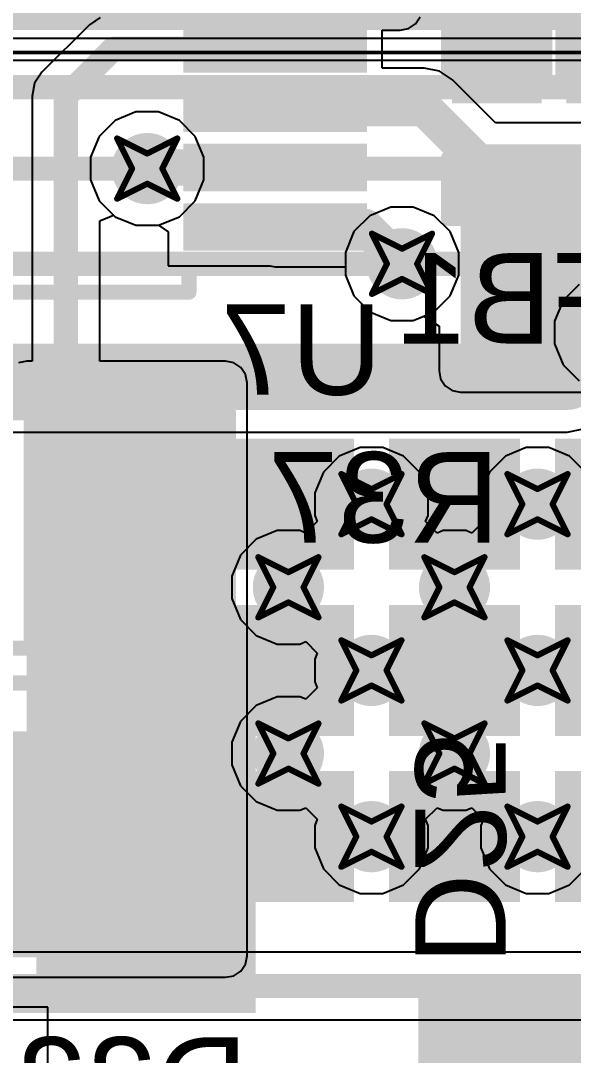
# Model space of a CAD drawing. Header units: inches. Extents: x -6 to 430, y 0 to 90.
# Drawn here: x 17.6 to 22.26, y 20.44 to 29.15 of the extents above; entities that cross this region are included whole.
import ezdxf

# ---------------------------------------------------------------- set-up
doc = ezdxf.new("R2010")
doc.units = ezdxf.units.IN
for name, color, linetype in [('Bottom Layer', 5, 'Continuous'), ('Bottom Overlay', 54, 'Continuous'), ('Bottom Paste', 16, 'Continuous'), ('Bottom Solder', 6, 'Continuous'), ('Drill Drawing', 1, 'Continuous'), ('Layer 1', 16, 'Continuous'), ('Layer 2', 76, 'Continuous'), ('Multi-Layer', 9, 'Continuous'), ('Pad Holes', 156, 'Continuous'), ('Top Layer', 1, 'Continuous'), ('Top Paste', 8, 'Continuous'), ('Top Solder', 216, 'Continuous'), ('Via Holes', 16, 'Continuous')]:
    doc.layers.add(name, color=color, linetype=linetype)
doc.styles.add('Arial', font='', dxfattribs={"height": 0.2})
doc.styles.get('Arial').set_extended_font_data('Arial')

msp = doc.modelspace()

# ---------------------------------------------------------------- hatches: boundary and pattern name
at = {"layer": 'Bottom Layer'}
for points in [[(19.0196, 29.0652), (20.4696, 29.0652), (20.4696, 28.7652), (19.0196, 28.7652)], [(21.2947, 28.9732), (21.9297, 28.9732), (21.9297, 28.516), (21.2947, 28.516)], [(19.0196, 28.5652), (20.4696, 28.5652), (20.4696, 28.2652), (19.0196, 28.2652)], [(19.0196, 28.0652), (20.4696, 28.0652), (20.4696, 27.7652), (19.0196, 27.7652)], [(21.307, 26.2046), (24.6348, 26.2046), (24.6348, 28.11), (21.307, 28.11)], [(21.2947, 28.0334), (21.9297, 28.0334), (21.9297, 27.5762), (21.2947, 27.5762)], [(19.0196, 27.5652), (20.4696, 27.5652), (20.4696, 27.2652), (19.0196, 27.2652)], [(17.6498, 22.0644), (19.3262, 22.0644), (19.3262, 26.103), (17.6498, 26.103)], [(19.25, 23.9694), (17.726, 23.9694), (17.726, 25.7474), (19.25, 25.7474)], [(15.7448, 21.277), (19.3262, 21.277), (19.3262, 23.055), (15.7448, 23.055)], [(18.3852, 21.3668), (15.8852, 21.3668), (15.8852, 23.0668), (18.3852, 23.0668)]]:
    msp.add_hatch(color=5, dxfattribs=at).paths.add_polyline_path(points)
h = msp.add_hatch(color=5, dxfattribs=at)
edge = h.paths.add_edge_path()
edge.add_arc((18.6658, 27.9064), 0.3, 0, 360)
h = msp.add_hatch(color=5, dxfattribs=at)
edge = h.paths.add_edge_path()
edge.add_arc((20.8138, 27.1046), 0.3, 0, 360)
h = msp.add_hatch(color=5, dxfattribs=at)
edge = h.paths.add_edge_path()
edge.add_arc((20.556, 25.0802), 0.3, 0, 360)
h = msp.add_hatch(color=5, dxfattribs=at)
edge = h.paths.add_edge_path()
edge.add_arc((21.956, 25.0802), 0.3, 0, 360)
h = msp.add_hatch(color=5, dxfattribs=at)
edge = h.paths.add_edge_path()
edge.add_arc((19.856, 24.3802), 0.3, 0, 360)
h = msp.add_hatch(color=5, dxfattribs=at)
edge = h.paths.add_edge_path()
edge.add_arc((21.256, 24.3802), 0.3, 0, 360)
h = msp.add_hatch(color=5, dxfattribs=at)
edge = h.paths.add_edge_path()
edge.add_arc((20.556, 23.6802), 0.3, 0, 360)
h = msp.add_hatch(color=5, dxfattribs=at)
edge = h.paths.add_edge_path()
edge.add_arc((21.956, 23.6802), 0.3, 0, 360)
h = msp.add_hatch(color=5, dxfattribs=at)
edge = h.paths.add_edge_path()
edge.add_arc((19.856, 22.9802), 0.3, 0, 360)
h = msp.add_hatch(color=5, dxfattribs=at)
edge = h.paths.add_edge_path()
edge.add_arc((21.256, 22.9802), 0.3, 0, 360)
h = msp.add_hatch(color=5, dxfattribs=at)
edge = h.paths.add_edge_path()
edge.add_arc((20.556, 22.2802), 0.3, 0, 360)
h = msp.add_hatch(color=5, dxfattribs=at)
edge = h.paths.add_edge_path()
edge.add_arc((21.956, 22.2802), 0.3, 0, 360)
at = {"layer": 'Bottom Overlay'}
for points in [[(18.4352, 23.6387), (17.7312, 23.6387), (17.7312, 23.1408), (18.4352, 23.1408)], [(19.5802, 23.6387), (18.4132, 23.6387), (18.4132, 20.7951), (19.5802, 20.7951)], [(18.4352, 21.2928), (17.7312, 21.2928), (17.7312, 20.7949), (18.4352, 20.7949)], [(20.9523, 21.0296), (20.9523, 19.8626), (23.7959, 19.8626), (23.7959, 21.0296)]]:
    msp.add_hatch(color=54, dxfattribs=at).paths.add_polyline_path(points)
at = {"layer": 'Bottom Paste'}
for points in [[(19.0196, 29.0652), (20.4696, 29.0652), (20.4696, 28.7652), (19.0196, 28.7652)], [(21.2947, 28.9732), (21.9297, 28.9732), (21.9297, 28.516), (21.2947, 28.516)], [(19.0196, 28.5652), (20.4696, 28.5652), (20.4696, 28.2652), (19.0196, 28.2652)], [(19.0196, 28.0652), (20.4696, 28.0652), (20.4696, 27.7652), (19.0196, 27.7652)], [(21.2947, 28.0334), (21.9297, 28.0334), (21.9297, 27.5762), (21.2947, 27.5762)], [(19.0196, 27.5652), (20.4696, 27.5652), (20.4696, 27.2652), (19.0196, 27.2652)], [(19.25, 23.9694), (17.726, 23.9694), (17.726, 25.7474), (19.25, 25.7474)], [(18.3852, 21.3668), (15.8852, 21.3668), (15.8852, 23.0668), (18.3852, 23.0668)]]:
    msp.add_hatch(color=16, dxfattribs=at).paths.add_polyline_path(points)
at = {"layer": 'Bottom Solder'}
for points in [[(18.9696, 29.1152), (20.5196, 29.1152), (20.5196, 28.7152), (18.9696, 28.7152)], [(21.2347, 29.0332), (21.9897, 29.0332), (21.9897, 28.456), (21.2347, 28.456)], [(22.1999, 29.0332), (22.9549, 29.0332), (22.9549, 28.456), (22.1999, 28.456)], [(18.9696, 28.6152), (20.5196, 28.6152), (20.5196, 28.2152), (18.9696, 28.2152)], [(18.9696, 28.1152), (20.5196, 28.1152), (20.5196, 27.7152), (18.9696, 27.7152)], [(21.2347, 28.0934), (21.9897, 28.0934), (21.9897, 27.5162), (21.2347, 27.5162)], [(22.1999, 28.0934), (22.9549, 28.0934), (22.9549, 27.5162), (22.1999, 27.5162)], [(18.9696, 27.6152), (20.5196, 27.6152), (20.5196, 27.2152), (18.9696, 27.2152)], [(19.3516, 23.8678), (17.6244, 23.8678), (17.6244, 25.849), (19.3516, 25.849)], [(18.4868, 21.2652), (15.7836, 21.2652), (15.7836, 23.1684), (18.4868, 23.1684)]]:
    msp.add_hatch(color=6, dxfattribs=at).paths.add_polyline_path(points)
at = {"layer": 'Layer 1'}
h = msp.add_hatch(color=16, dxfattribs=at)
edge = h.paths.add_edge_path()
edge.add_arc((18.6658, 27.9064), 0.3, 0, 360)
h = msp.add_hatch(color=16, dxfattribs=at)
edge = h.paths.add_edge_path()
edge.add_arc((20.8138, 27.1046), 0.3, 0, 360)
h = msp.add_hatch(color=16, dxfattribs=at)
edge = h.paths.add_edge_path()
edge.add_arc((20.556, 25.0802), 0.3, 0, 360)
h = msp.add_hatch(color=16, dxfattribs=at)
edge = h.paths.add_edge_path()
edge.add_arc((21.956, 25.0802), 0.3, 0, 360)
h = msp.add_hatch(color=16, dxfattribs=at)
edge = h.paths.add_edge_path()
edge.add_arc((19.856, 24.3802), 0.3, 0, 360)
h = msp.add_hatch(color=16, dxfattribs=at)
edge = h.paths.add_edge_path()
edge.add_arc((21.256, 24.3802), 0.3, 0, 360)
h = msp.add_hatch(color=16, dxfattribs=at)
edge = h.paths.add_edge_path()
edge.add_arc((20.556, 23.6802), 0.3, 0, 360)
h = msp.add_hatch(color=16, dxfattribs=at)
edge = h.paths.add_edge_path()
edge.add_arc((21.956, 23.6802), 0.3, 0, 360)
h = msp.add_hatch(color=16, dxfattribs=at)
edge = h.paths.add_edge_path()
edge.add_arc((19.856, 22.9802), 0.3, 0, 360)
h = msp.add_hatch(color=16, dxfattribs=at)
edge = h.paths.add_edge_path()
edge.add_arc((21.256, 22.9802), 0.3, 0, 360)
h = msp.add_hatch(color=16, dxfattribs=at)
edge = h.paths.add_edge_path()
edge.add_arc((20.556, 22.2802), 0.3, 0, 360)
h = msp.add_hatch(color=16, dxfattribs=at)
edge = h.paths.add_edge_path()
edge.add_arc((21.956, 22.2802), 0.3, 0, 360)
at = {"layer": 'Layer 2'}
h = msp.add_hatch(color=76, dxfattribs=at)
edge = h.paths.add_edge_path()
edge.add_arc((18.6658, 27.9064), 0.3, 0, 360)
h = msp.add_hatch(color=76, dxfattribs=at)
edge = h.paths.add_edge_path()
edge.add_arc((20.8138, 27.1046), 0.3, 0, 360)
h = msp.add_hatch(color=76, dxfattribs=at)
edge = h.paths.add_edge_path()
edge.add_arc((20.556, 25.0802), 0.3, 0, 360)
h = msp.add_hatch(color=76, dxfattribs=at)
edge = h.paths.add_edge_path()
edge.add_arc((21.956, 25.0802), 0.3, 0, 360)
h = msp.add_hatch(color=76, dxfattribs=at)
edge = h.paths.add_edge_path()
edge.add_arc((19.856, 24.3802), 0.3, 0, 360)
h = msp.add_hatch(color=76, dxfattribs=at)
edge = h.paths.add_edge_path()
edge.add_arc((21.256, 24.3802), 0.3, 0, 360)
h = msp.add_hatch(color=76, dxfattribs=at)
edge = h.paths.add_edge_path()
edge.add_arc((20.556, 23.6802), 0.3, 0, 360)
h = msp.add_hatch(color=76, dxfattribs=at)
edge = h.paths.add_edge_path()
edge.add_arc((21.956, 23.6802), 0.3, 0, 360)
h = msp.add_hatch(color=76, dxfattribs=at)
edge = h.paths.add_edge_path()
edge.add_arc((19.856, 22.9802), 0.3, 0, 360)
h = msp.add_hatch(color=76, dxfattribs=at)
edge = h.paths.add_edge_path()
edge.add_arc((21.256, 22.9802), 0.3, 0, 360)
h = msp.add_hatch(color=76, dxfattribs=at)
edge = h.paths.add_edge_path()
edge.add_arc((20.556, 22.2802), 0.3, 0, 360)
h = msp.add_hatch(color=76, dxfattribs=at)
edge = h.paths.add_edge_path()
edge.add_arc((21.956, 22.2802), 0.3, 0, 360)
at = {"layer": 'Multi-Layer'}
h = msp.add_hatch(color=9, dxfattribs=at)
edge = h.paths.add_edge_path()
edge.add_arc((20.556, 25.0802), 0.3, 0, 360)
h = msp.add_hatch(color=9, dxfattribs=at)
edge = h.paths.add_edge_path()
edge.add_arc((21.956, 25.0802), 0.3, 0, 360)
h = msp.add_hatch(color=9, dxfattribs=at)
edge = h.paths.add_edge_path()
edge.add_arc((19.856, 24.3802), 0.3, 0, 360)
h = msp.add_hatch(color=9, dxfattribs=at)
edge = h.paths.add_edge_path()
edge.add_arc((21.256, 24.3802), 0.3, 0, 360)
h = msp.add_hatch(color=9, dxfattribs=at)
edge = h.paths.add_edge_path()
edge.add_arc((20.556, 23.6802), 0.3, 0, 360)
h = msp.add_hatch(color=9, dxfattribs=at)
edge = h.paths.add_edge_path()
edge.add_arc((21.956, 23.6802), 0.3, 0, 360)
h = msp.add_hatch(color=9, dxfattribs=at)
edge = h.paths.add_edge_path()
edge.add_arc((19.856, 22.9802), 0.3, 0, 360)
h = msp.add_hatch(color=9, dxfattribs=at)
edge = h.paths.add_edge_path()
edge.add_arc((21.256, 22.9802), 0.3, 0, 360)
h = msp.add_hatch(color=9, dxfattribs=at)
edge = h.paths.add_edge_path()
edge.add_arc((20.556, 22.2802), 0.3, 0, 360)
h = msp.add_hatch(color=9, dxfattribs=at)
edge = h.paths.add_edge_path()
edge.add_arc((21.956, 22.2802), 0.3, 0, 360)
at = {"layer": 'Pad Holes'}
h = msp.add_hatch(color=7, dxfattribs=at)
edge = h.paths.add_edge_path()
edge.add_arc((20.556, 25.0802), 0.15, 0, 360)
h = msp.add_hatch(color=7, dxfattribs=at)
edge = h.paths.add_edge_path()
edge.add_arc((21.956, 25.0802), 0.15, 0, 360)
h = msp.add_hatch(color=7, dxfattribs=at)
edge = h.paths.add_edge_path()
edge.add_arc((19.856, 24.3802), 0.15, 0, 360)
h = msp.add_hatch(color=7, dxfattribs=at)
edge = h.paths.add_edge_path()
edge.add_arc((21.256, 24.3802), 0.15, 0, 360)
h = msp.add_hatch(color=7, dxfattribs=at)
edge = h.paths.add_edge_path()
edge.add_arc((20.556, 23.6802), 0.15, 0, 360)
h = msp.add_hatch(color=7, dxfattribs=at)
edge = h.paths.add_edge_path()
edge.add_arc((21.956, 23.6802), 0.15, 0, 360)
h = msp.add_hatch(color=7, dxfattribs=at)
edge = h.paths.add_edge_path()
edge.add_arc((19.856, 22.9802), 0.15, 0, 360)
h = msp.add_hatch(color=7, dxfattribs=at)
edge = h.paths.add_edge_path()
edge.add_arc((21.256, 22.9802), 0.15, 0, 360)
h = msp.add_hatch(color=7, dxfattribs=at)
edge = h.paths.add_edge_path()
edge.add_arc((20.556, 22.2802), 0.15, 0, 360)
h = msp.add_hatch(color=7, dxfattribs=at)
edge = h.paths.add_edge_path()
edge.add_arc((21.956, 22.2802), 0.15, 0, 360)
at = {"layer": 'Top Layer'}
h = msp.add_hatch(color=1, dxfattribs=at)
edge = h.paths.add_edge_path()
edge.add_arc((18.6658, 27.9064), 0.3, 0, 360)
h = msp.add_hatch(color=1, dxfattribs=at)
edge = h.paths.add_edge_path()
edge.add_arc((20.8138, 27.1046), 0.3, 0, 360)
for points in [[(19.406, 24.6302), (19.406, 25.5302), (20.306, 25.5302), (20.306, 24.6302)], [(20.806, 24.6302), (20.806, 25.5302), (21.706, 25.5302), (21.706, 24.6302)], [(22.206, 24.6302), (22.206, 25.5302), (23.106, 25.5302), (23.106, 24.6302)], [(19.406, 23.2302), (19.406, 24.1302), (20.306, 24.1302), (20.306, 23.2302)], [(20.806, 23.2302), (20.806, 24.1302), (21.706, 24.1302), (21.706, 23.2302)], [(22.206, 23.2302), (22.206, 24.1302), (23.106, 24.1302), (23.106, 23.2302)], [(19.406, 21.8302), (19.406, 22.7302), (20.306, 22.7302), (20.306, 21.8302)], [(20.806, 21.8302), (20.806, 22.7302), (21.706, 22.7302), (21.706, 21.8302)], [(22.206, 21.8302), (22.206, 22.7302), (23.106, 22.7302), (23.106, 21.8302)]]:
    msp.add_hatch(color=1, dxfattribs=at).paths.add_polyline_path(points)
h = msp.add_hatch(color=1, dxfattribs=at)
edge = h.paths.add_edge_path()
edge.add_arc((20.556, 25.0802), 0.3, 0, 360)
h = msp.add_hatch(color=1, dxfattribs=at)
edge = h.paths.add_edge_path()
edge.add_arc((21.956, 25.0802), 0.3, 0, 360)
h = msp.add_hatch(color=1, dxfattribs=at)
edge = h.paths.add_edge_path()
edge.add_arc((19.856, 24.3802), 0.3, 0, 360)
h = msp.add_hatch(color=1, dxfattribs=at)
edge = h.paths.add_edge_path()
edge.add_arc((21.256, 24.3802), 0.3, 0, 360)
h = msp.add_hatch(color=1, dxfattribs=at)
edge = h.paths.add_edge_path()
edge.add_arc((20.556, 23.6802), 0.3, 0, 360)
h = msp.add_hatch(color=1, dxfattribs=at)
edge = h.paths.add_edge_path()
edge.add_arc((21.956, 23.6802), 0.3, 0, 360)
h = msp.add_hatch(color=1, dxfattribs=at)
edge = h.paths.add_edge_path()
edge.add_arc((19.856, 22.9802), 0.3, 0, 360)
h = msp.add_hatch(color=1, dxfattribs=at)
edge = h.paths.add_edge_path()
edge.add_arc((21.256, 22.9802), 0.3, 0, 360)
h = msp.add_hatch(color=1, dxfattribs=at)
edge = h.paths.add_edge_path()
edge.add_arc((20.556, 22.2802), 0.3, 0, 360)
h = msp.add_hatch(color=1, dxfattribs=at)
edge = h.paths.add_edge_path()
edge.add_arc((21.956, 22.2802), 0.3, 0, 360)
at = {"layer": 'Top Paste'}
for points in [[(19.406, 24.6302), (19.406, 25.5302), (20.306, 25.5302), (20.306, 24.6302)], [(20.806, 24.6302), (20.806, 25.5302), (21.706, 25.5302), (21.706, 24.6302)], [(22.206, 24.6302), (22.206, 25.5302), (23.106, 25.5302), (23.106, 24.6302)], [(19.406, 23.2302), (19.406, 24.1302), (20.306, 24.1302), (20.306, 23.2302)], [(20.806, 23.2302), (20.806, 24.1302), (21.706, 24.1302), (21.706, 23.2302)], [(22.206, 23.2302), (22.206, 24.1302), (23.106, 24.1302), (23.106, 23.2302)], [(19.406, 21.8302), (19.406, 22.7302), (20.306, 22.7302), (20.306, 21.8302)], [(20.806, 21.8302), (20.806, 22.7302), (21.706, 22.7302), (21.706, 21.8302)], [(22.206, 21.8302), (22.206, 22.7302), (23.106, 22.7302), (23.106, 21.8302)]]:
    msp.add_hatch(color=8, dxfattribs=at).paths.add_polyline_path(points)
at = {"layer": 'Top Solder'}
for points in [[(19.3044, 24.5286), (19.3044, 25.6318), (20.4076, 25.6318), (20.4076, 24.5286)], [(20.7044, 24.5286), (20.7044, 25.6318), (21.8076, 25.6318), (21.8076, 24.5286)], [(22.1044, 24.5286), (22.1044, 25.6318), (23.2076, 25.6318), (23.2076, 24.5286)], [(19.3044, 23.1286), (19.3044, 24.2318), (20.4076, 24.2318), (20.4076, 23.1286)], [(20.7044, 23.1286), (20.7044, 24.2318), (21.8076, 24.2318), (21.8076, 23.1286)], [(22.1044, 23.1286), (22.1044, 24.2318), (23.2076, 24.2318), (23.2076, 23.1286)], [(19.3044, 21.7286), (19.3044, 22.8318), (20.4076, 22.8318), (20.4076, 21.7286)], [(20.7044, 21.7286), (20.7044, 22.8318), (21.8076, 22.8318), (21.8076, 21.7286)], [(22.1044, 21.7286), (22.1044, 22.8318), (23.2076, 22.8318), (23.2076, 21.7286)]]:
    msp.add_hatch(color=216, dxfattribs=at).paths.add_polyline_path(points)
at = {"layer": 'Via Holes'}
h = msp.add_hatch(color=7, dxfattribs=at)
edge = h.paths.add_edge_path()
edge.add_arc((18.6658, 27.9064), 0.15, 0, 360)
h = msp.add_hatch(color=7, dxfattribs=at)
edge = h.paths.add_edge_path()
edge.add_arc((20.8138, 27.1046), 0.15, 0, 360)

# ---------------------------------------------------------------- linework, layer by layer
at = {"layer": 'Bottom Layer'}
for p, q in [((18.1778, 29.1166), (17.7786, 28.7174)), ((18.2702, 29.1784), (18.1778, 29.1166)), ((18.1778, 29.1166), (18.1778, 29.1166)), ((20.8688, 29.0851), (20.9276, 29.1244)), ((20.9276, 29.1244), (20.9669, 29.1832)), ((20.6474, 28.7519), (20.6474, 29.0713)), ((20.6474, 29.0713), (20.7994, 29.0713)), ((20.7994, 29.0713), (20.8688, 29.0851)), ((17.7786, 28.7174), (17.7168, 28.625)), ((21.0018, 28.7519), (20.6474, 28.7519)), ((21.1306, 28.7262), (21.0018, 28.7519)), ((21.2399, 28.6533), (21.1306, 28.7262)), ((17.7168, 28.625), (17.6951, 28.516)), ((21.6018, 28.2913), (21.2399, 28.6533)), ((17.6951, 28.516), (17.6951, 28.516)), ((17.6951, 28.516), (17.6951, 26.2843)), ((24.6348, 28.2913), (21.6018, 28.2913)), ((18.2649, 27.4657), (18.3822, 27.5143)), ((18.2649, 26.2843), (18.2649, 27.4657)), ((18.3822, 27.5143), (18.3951, 27.5013)), ((18.3951, 27.5013), (18.5708, 27.4286)), ((18.5708, 27.4286), (18.7608, 27.4286)), ((18.7608, 27.4286), (18.8418, 27.3745)), ((18.8418, 27.3745), (18.8418, 27.0874)), ((18.8418, 27.0874), (19.7, 27.0874)), ((19.7, 27.0874), (19.7446, 27.0785)), ((19.7446, 27.0785), (20.336, 27.0785)), ((20.336, 27.0785), (20.336, 27.0096)), ((20.336, 27.0096), (20.4087, 26.8339)), ((20.4087, 26.8339), (20.5431, 26.6995)), ((20.5431, 26.6995), (20.7188, 26.6268)), ((20.9088, 26.6268), (20.9987, 26.664)), ((20.9987, 26.664), (21.1257, 26.5792)), ((20.7188, 26.6268), (20.9088, 26.6268)), ((21.1257, 26.5792), (21.1257, 26.2046)), ((17.6498, 26.2843), (17.5804, 26.2705)), ((17.6951, 26.2843), (17.6498, 26.2843)), ((19.3262, 26.2843), (18.2649, 26.2843)), ((19.3956, 26.2705), (19.3262, 26.2843)), ((19.4544, 26.2312), (19.3956, 26.2705)), ((19.4937, 26.1724), (19.4544, 26.2312)), ((19.5075, 26.103), (19.4937, 26.1724)), ((21.1257, 26.2046), (21.1395, 26.1352)), ((19.5075, 23.055), (19.5075, 26.103)), ((21.1395, 26.1352), (21.1788, 26.0764)), ((21.1788, 26.0764), (21.2376, 26.0371)), ((21.2376, 26.0371), (21.307, 26.0233)), ((21.307, 26.0233), (24.4769, 26.0233)), ((19.5075, 21.277), (19.5075, 23.055)), ((19.4937, 21.2076), (19.5075, 21.277)), ((19.4544, 21.1488), (19.4937, 21.2076)), ((15.7448, 21.0957), (19.3262, 21.0957)), ((19.3262, 21.0957), (19.3956, 21.1095)), ((19.3956, 21.1095), (19.4544, 21.1488))]:
    msp.add_line(p, q, dxfattribs=at)
for points, const_width in [([(17.98, 28.516), (18.3792, 28.9152)], 0.2032), ([(18.3792, 28.9152), (19.7446, 28.9152)], 0.2032), ([(17.98, 26.0268), (17.98, 28.516)], 0.2032), ([(19.7446, 28.4152), (21.0018, 28.4152)], 0.3048), ([(21.0018, 28.4152), (21.6122, 27.8048)], 0.3048), ([(18.6658, 27.9064), (18.6746, 27.9152)], 0.3048), ([(18.6746, 27.9152), (19.7446, 27.9152)], 0.3048), ([(21.6122, 27.8048), (22.5774, 27.8048)], 0.3048), ([(19.7446, 27.4152), (20.5032, 27.4152)], 0.3048), ([(20.5032, 27.4152), (20.8138, 27.1046)], 0.3048), ([(17.98, 26.0268), (18.5388, 25.468)], 0.2032)]:
    msp.add_lwpolyline(points, dxfattribs=dict(at, const_width=const_width))
for points, const_width in [([(18.3284, 28.9152, 1), (18.43, 28.9152, 1)], 0.1016), ([(18.3284, 28.9152, 1), (18.43, 28.9152, 1)], 0.1016), ([(19.6938, 28.9152, 1), (19.7954, 28.9152, 1)], 0.1016), ([(17.9292, 28.516, 1), (18.0308, 28.516, 1)], 0.1016), ([(17.9292, 28.516, 1), (18.0308, 28.516, 1)], 0.1016), ([(19.6684, 28.4152, 1), (19.8208, 28.4152, 1)], 0.1524), ([(20.9256, 28.4152, 1), (21.078, 28.4152, 1)], 0.1524), ([(20.9256, 28.4152, 1), (21.078, 28.4152, 1)], 0.1524), ([(18.5896, 27.9064, 1), (18.742, 27.9064, 1)], 0.1524), ([(18.5984, 27.9152, 1), (18.7508, 27.9152, 1)], 0.1524), ([(18.5984, 27.9152, 1), (18.7508, 27.9152, 1)], 0.1524), ([(19.6684, 27.9152, 1), (19.8208, 27.9152, 1)], 0.1524), ([(21.536, 27.8048, 1), (21.6884, 27.8048, 1)], 0.1524), ([(21.536, 27.8048, 1), (21.6884, 27.8048, 1)], 0.1524), ([(19.6684, 27.4152, 1), (19.8208, 27.4152, 1)], 0.1524), ([(20.427, 27.4152, 1), (20.5794, 27.4152, 1)], 0.1524), ([(20.427, 27.4152, 1), (20.5794, 27.4152, 1)], 0.1524), ([(20.7376, 27.1046, 1), (20.89, 27.1046, 1)], 0.1524), ([(17.9292, 26.0268, 1), (18.0308, 26.0268, 1)], 0.1016), ([(17.9292, 26.0268, 1), (18.0308, 26.0268, 1)], 0.1016), ([(18.488, 25.468, 1), (18.5896, 25.468, 1)], 0.1016)]:
    msp.add_lwpolyline(points, format="xyb", close=True, dxfattribs=dict(at, const_width=const_width))
at = {"layer": 'Bottom Overlay', "const_width": 0.127}
for points in [[(21.2058, 29.0621), (22.0186, 29.0621)], [(21.2058, 28.5541), (21.2058, 29.0621)], [(22.0186, 28.5541), (22.0186, 29.0621)], [(22.171, 29.0621), (22.9838, 29.0621)], [(22.171, 28.5541), (22.171, 29.0621)], [(21.2058, 27.4873), (21.2058, 27.9953)], [(22.0186, 27.4873), (22.0186, 27.9953)], [(22.171, 27.4873), (22.171, 27.9953)], [(21.2058, 27.4873), (22.0186, 27.4873)], [(22.171, 27.4873), (22.9838, 27.4873)], [(19.0178, 26.8658), (19.0178, 27.1198)], [(16.0714, 26.8658), (19.0178, 26.8658)], [(15.0844, 25.849), (19.3516, 25.849)], [(19.3516, 23.8678), (19.3516, 25.849)], [(15.0844, 23.8678), (19.3516, 23.8678)], [(13.074, 23.5745), (17.7933, 23.5745)], [(13.074, 20.8591), (17.7933, 20.8591)]]:
    msp.add_lwpolyline(points, dxfattribs=at)
at = {"layer": 'Bottom Overlay', "const_width": 0.0635}
for points in [[(21.174, 29.0621, 1), (21.2375, 29.0621, 1)], [(21.174, 29.0621, 1), (21.2375, 29.0621, 1)], [(21.9868, 29.0621, 1), (22.0503, 29.0621, 1)], [(21.9868, 29.0621, 1), (22.0503, 29.0621, 1)], [(22.1392, 29.0621, 1), (22.2027, 29.0621, 1)], [(22.1392, 29.0621, 1), (22.2027, 29.0621, 1)], [(21.174, 28.5541, 1), (21.2375, 28.5541, 1)], [(21.9868, 28.5541, 1), (22.0503, 28.5541, 1)], [(22.1392, 28.5541, 1), (22.2027, 28.5541, 1)], [(21.174, 27.9953, 1), (21.2375, 27.9953, 1)], [(21.9868, 27.9953, 1), (22.0503, 27.9953, 1)], [(22.1392, 27.9953, 1), (22.2027, 27.9953, 1)], [(21.174, 27.4873, 1), (21.2375, 27.4873, 1)], [(21.174, 27.4873, 1), (21.2375, 27.4873, 1)], [(21.9868, 27.4873, 1), (22.0503, 27.4873, 1)], [(21.9868, 27.4873, 1), (22.0503, 27.4873, 1)], [(22.1392, 27.4873, 1), (22.2027, 27.4873, 1)], [(22.1392, 27.4873, 1), (22.2027, 27.4873, 1)], [(18.9861, 27.1198, 1), (19.0496, 27.1198, 1)], [(18.9861, 26.8658, 1), (19.0496, 26.8658, 1)], [(18.9861, 26.8658, 1), (19.0496, 26.8658, 1)], [(19.3198, 25.849, 1), (19.3833, 25.849, 1)], [(19.3198, 25.849, 1), (19.3833, 25.849, 1)], [(19.3198, 23.8678, 1), (19.3833, 23.8678, 1)], [(19.3198, 23.8678, 1), (19.3833, 23.8678, 1)], [(17.7616, 23.5745, 1), (17.8251, 23.5745, 1)], [(17.7616, 20.8591, 1), (17.8251, 20.8591, 1)]]:
    msp.add_lwpolyline(points, format="xyb", close=True, dxfattribs=at)
at = {"layer": 'Drill Drawing', "const_width": 0.0508}
for points in [[(18.4118, 28.1604), (18.6658, 28.0334)], [(18.4118, 28.1604), (18.5388, 27.9064)], [(18.6658, 28.0334), (18.9198, 28.1604)], [(18.7928, 27.9064), (18.9198, 28.1604)], [(18.4118, 27.6524), (18.5388, 27.9064)], [(18.7928, 27.9064), (18.9198, 27.6524)], [(18.4118, 27.6524), (18.6658, 27.7794)], [(18.6658, 27.7794), (18.9198, 27.6524)], [(20.5598, 27.3586), (20.8138, 27.2316)], [(20.5598, 27.3586), (20.6868, 27.1046)], [(20.8138, 27.2316), (21.0678, 27.3586)], [(20.9408, 27.1046), (21.0678, 27.3586)], [(20.5598, 26.8506), (20.6868, 27.1046)], [(20.9408, 27.1046), (21.0678, 26.8506)], [(20.5598, 26.8506), (20.8138, 26.9776)], [(20.8138, 26.9776), (21.0678, 26.8506)], [(20.302, 25.3342), (20.556, 25.2072)], [(20.302, 25.3342), (20.429, 25.0802)], [(20.556, 25.2072), (20.81, 25.3342)], [(20.683, 25.0802), (20.81, 25.3342)], [(21.702, 25.3342), (21.956, 25.2072)], [(21.702, 25.3342), (21.829, 25.0802)], [(21.956, 25.2072), (22.21, 25.3342)], [(22.083, 25.0802), (22.21, 25.3342)], [(20.302, 24.8262), (20.429, 25.0802)], [(20.683, 25.0802), (20.81, 24.8262)], [(21.702, 24.8262), (21.829, 25.0802)], [(22.083, 25.0802), (22.21, 24.8262)], [(20.302, 24.8262), (20.556, 24.9532)], [(20.556, 24.9532), (20.81, 24.8262)], [(21.702, 24.8262), (21.956, 24.9532)], [(21.956, 24.9532), (22.21, 24.8262)], [(19.602, 24.6342), (19.856, 24.5072)], [(19.602, 24.6342), (19.729, 24.3802)], [(19.856, 24.5072), (20.11, 24.6342)], [(19.983, 24.3802), (20.11, 24.6342)], [(21.002, 24.6342), (21.256, 24.5072)], [(21.002, 24.6342), (21.129, 24.3802)], [(21.256, 24.5072), (21.51, 24.6342)], [(21.383, 24.3802), (21.51, 24.6342)], [(19.602, 24.1262), (19.729, 24.3802)], [(19.983, 24.3802), (20.11, 24.1262)], [(21.002, 24.1262), (21.129, 24.3802)], [(21.383, 24.3802), (21.51, 24.1262)], [(19.602, 24.1262), (19.856, 24.2532)], [(19.856, 24.2532), (20.11, 24.1262)], [(21.002, 24.1262), (21.256, 24.2532)], [(21.256, 24.2532), (21.51, 24.1262)], [(20.302, 23.9342), (20.556, 23.8072)], [(20.302, 23.9342), (20.429, 23.6802)], [(20.556, 23.8072), (20.81, 23.9342)], [(20.683, 23.6802), (20.81, 23.9342)], [(21.702, 23.9342), (21.956, 23.8072)], [(21.702, 23.9342), (21.829, 23.6802)], [(21.956, 23.8072), (22.21, 23.9342)], [(22.083, 23.6802), (22.21, 23.9342)], [(20.302, 23.4262), (20.429, 23.6802)], [(20.683, 23.6802), (20.81, 23.4262)], [(21.702, 23.4262), (21.829, 23.6802)], [(22.083, 23.6802), (22.21, 23.4262)], [(20.302, 23.4262), (20.556, 23.5532)], [(20.556, 23.5532), (20.81, 23.4262)], [(21.702, 23.4262), (21.956, 23.5532)], [(21.956, 23.5532), (22.21, 23.4262)], [(19.602, 23.2342), (19.856, 23.1072)], [(19.602, 23.2342), (19.729, 22.9802)], [(19.856, 23.1072), (20.11, 23.2342)], [(19.983, 22.9802), (20.11, 23.2342)], [(21.002, 23.2342), (21.256, 23.1072)], [(21.002, 23.2342), (21.129, 22.9802)], [(21.256, 23.1072), (21.51, 23.2342)], [(21.383, 22.9802), (21.51, 23.2342)], [(19.602, 22.7262), (19.729, 22.9802)], [(19.983, 22.9802), (20.11, 22.7262)], [(21.002, 22.7262), (21.129, 22.9802)], [(21.383, 22.9802), (21.51, 22.7262)], [(19.602, 22.7262), (19.856, 22.8532)], [(19.856, 22.8532), (20.11, 22.7262)], [(21.002, 22.7262), (21.256, 22.8532)], [(21.256, 22.8532), (21.51, 22.7262)], [(20.302, 22.5342), (20.556, 22.4072)], [(20.302, 22.5342), (20.429, 22.2802)], [(20.556, 22.4072), (20.81, 22.5342)], [(20.683, 22.2802), (20.81, 22.5342)], [(21.702, 22.5342), (21.956, 22.4072)], [(21.702, 22.5342), (21.829, 22.2802)], [(21.956, 22.4072), (22.21, 22.5342)], [(22.083, 22.2802), (22.21, 22.5342)], [(20.302, 22.0262), (20.429, 22.2802)], [(20.683, 22.2802), (20.81, 22.0262)], [(21.702, 22.0262), (21.829, 22.2802)], [(22.083, 22.2802), (22.21, 22.0262)], [(20.302, 22.0262), (20.556, 22.1532)], [(20.556, 22.1532), (20.81, 22.0262)], [(21.702, 22.0262), (21.956, 22.1532)], [(21.956, 22.1532), (22.21, 22.0262)]]:
    msp.add_lwpolyline(points, dxfattribs=at)
at = {"layer": 'Drill Drawing', "const_width": 0.0254}
for points in [[(18.3991, 28.1604, 1), (18.4245, 28.1604, 1)], [(18.3991, 28.1604, 1), (18.4245, 28.1604, 1)], [(18.9071, 28.1604, 1), (18.9325, 28.1604, 1)], [(18.9071, 28.1604, 1), (18.9325, 28.1604, 1)], [(18.6531, 28.0334, 1), (18.6785, 28.0334, 1)], [(18.6531, 28.0334, 1), (18.6785, 28.0334, 1)], [(18.5261, 27.9064, 1), (18.5515, 27.9064, 1)], [(18.5261, 27.9064, 1), (18.5515, 27.9064, 1)], [(18.7801, 27.9064, 1), (18.8055, 27.9064, 1)], [(18.7801, 27.9064, 1), (18.8055, 27.9064, 1)], [(18.6531, 27.7794, 1), (18.6785, 27.7794, 1)], [(18.6531, 27.7794, 1), (18.6785, 27.7794, 1)], [(18.3991, 27.6524, 1), (18.4245, 27.6524, 1)], [(18.3991, 27.6524, 1), (18.4245, 27.6524, 1)], [(18.9071, 27.6524, 1), (18.9325, 27.6524, 1)], [(18.9071, 27.6524, 1), (18.9325, 27.6524, 1)], [(20.5471, 27.3586, 1), (20.5725, 27.3586, 1)], [(20.5471, 27.3586, 1), (20.5725, 27.3586, 1)], [(21.0551, 27.3586, 1), (21.0805, 27.3586, 1)], [(21.0551, 27.3586, 1), (21.0805, 27.3586, 1)], [(20.8011, 27.2316, 1), (20.8265, 27.2316, 1)], [(20.8011, 27.2316, 1), (20.8265, 27.2316, 1)], [(20.6741, 27.1046, 1), (20.6995, 27.1046, 1)], [(20.6741, 27.1046, 1), (20.6995, 27.1046, 1)], [(20.9281, 27.1046, 1), (20.9535, 27.1046, 1)], [(20.9281, 27.1046, 1), (20.9535, 27.1046, 1)], [(20.8011, 26.9776, 1), (20.8265, 26.9776, 1)], [(20.8011, 26.9776, 1), (20.8265, 26.9776, 1)], [(20.5471, 26.8506, 1), (20.5725, 26.8506, 1)], [(20.5471, 26.8506, 1), (20.5725, 26.8506, 1)], [(21.0551, 26.8506, 1), (21.0805, 26.8506, 1)], [(21.0551, 26.8506, 1), (21.0805, 26.8506, 1)], [(20.2893, 25.3342, 1), (20.3147, 25.3342, 1)], [(20.2893, 25.3342, 1), (20.3147, 25.3342, 1)], [(20.7973, 25.3342, 1), (20.8227, 25.3342, 1)], [(20.7973, 25.3342, 1), (20.8227, 25.3342, 1)], [(21.6893, 25.3342, 1), (21.7147, 25.3342, 1)], [(21.6893, 25.3342, 1), (21.7147, 25.3342, 1)], [(22.1973, 25.3342, 1), (22.2227, 25.3342, 1)], [(22.1973, 25.3342, 1), (22.2227, 25.3342, 1)], [(20.5433, 25.2072, 1), (20.5687, 25.2072, 1)], [(20.5433, 25.2072, 1), (20.5687, 25.2072, 1)], [(21.9433, 25.2072, 1), (21.9687, 25.2072, 1)], [(21.9433, 25.2072, 1), (21.9687, 25.2072, 1)], [(20.4163, 25.0802, 1), (20.4417, 25.0802, 1)], [(20.4163, 25.0802, 1), (20.4417, 25.0802, 1)], [(20.6703, 25.0802, 1), (20.6957, 25.0802, 1)], [(20.6703, 25.0802, 1), (20.6957, 25.0802, 1)], [(21.8163, 25.0802, 1), (21.8417, 25.0802, 1)], [(21.8163, 25.0802, 1), (21.8417, 25.0802, 1)], [(22.0703, 25.0802, 1), (22.0957, 25.0802, 1)], [(22.0703, 25.0802, 1), (22.0957, 25.0802, 1)], [(20.5433, 24.9532, 1), (20.5687, 24.9532, 1)], [(20.5433, 24.9532, 1), (20.5687, 24.9532, 1)], [(21.9433, 24.9532, 1), (21.9687, 24.9532, 1)], [(21.9433, 24.9532, 1), (21.9687, 24.9532, 1)], [(20.2893, 24.8262, 1), (20.3147, 24.8262, 1)], [(20.2893, 24.8262, 1), (20.3147, 24.8262, 1)], [(20.7973, 24.8262, 1), (20.8227, 24.8262, 1)], [(20.7973, 24.8262, 1), (20.8227, 24.8262, 1)], [(21.6893, 24.8262, 1), (21.7147, 24.8262, 1)], [(21.6893, 24.8262, 1), (21.7147, 24.8262, 1)], [(22.1973, 24.8262, 1), (22.2227, 24.8262, 1)], [(22.1973, 24.8262, 1), (22.2227, 24.8262, 1)], [(19.5893, 24.6342, 1), (19.6147, 24.6342, 1)], [(19.5893, 24.6342, 1), (19.6147, 24.6342, 1)], [(20.0973, 24.6342, 1), (20.1227, 24.6342, 1)], [(20.0973, 24.6342, 1), (20.1227, 24.6342, 1)], [(20.9893, 24.6342, 1), (21.0147, 24.6342, 1)], [(20.9893, 24.6342, 1), (21.0147, 24.6342, 1)], [(21.4973, 24.6342, 1), (21.5227, 24.6342, 1)], [(21.4973, 24.6342, 1), (21.5227, 24.6342, 1)], [(19.8433, 24.5072, 1), (19.8687, 24.5072, 1)], [(19.8433, 24.5072, 1), (19.8687, 24.5072, 1)], [(21.2433, 24.5072, 1), (21.2687, 24.5072, 1)], [(21.2433, 24.5072, 1), (21.2687, 24.5072, 1)], [(19.7163, 24.3802, 1), (19.7417, 24.3802, 1)], [(19.7163, 24.3802, 1), (19.7417, 24.3802, 1)], [(19.9703, 24.3802, 1), (19.9957, 24.3802, 1)], [(19.9703, 24.3802, 1), (19.9957, 24.3802, 1)], [(21.1163, 24.3802, 1), (21.1417, 24.3802, 1)], [(21.1163, 24.3802, 1), (21.1417, 24.3802, 1)], [(21.3703, 24.3802, 1), (21.3957, 24.3802, 1)], [(21.3703, 24.3802, 1), (21.3957, 24.3802, 1)], [(19.8433, 24.2532, 1), (19.8687, 24.2532, 1)], [(19.8433, 24.2532, 1), (19.8687, 24.2532, 1)], [(21.2433, 24.2532, 1), (21.2687, 24.2532, 1)], [(21.2433, 24.2532, 1), (21.2687, 24.2532, 1)], [(19.5893, 24.1262, 1), (19.6147, 24.1262, 1)], [(19.5893, 24.1262, 1), (19.6147, 24.1262, 1)], [(20.0973, 24.1262, 1), (20.1227, 24.1262, 1)], [(20.0973, 24.1262, 1), (20.1227, 24.1262, 1)], [(20.9893, 24.1262, 1), (21.0147, 24.1262, 1)], [(20.9893, 24.1262, 1), (21.0147, 24.1262, 1)], [(21.4973, 24.1262, 1), (21.5227, 24.1262, 1)], [(21.4973, 24.1262, 1), (21.5227, 24.1262, 1)], [(20.2893, 23.9342, 1), (20.3147, 23.9342, 1)], [(20.2893, 23.9342, 1), (20.3147, 23.9342, 1)], [(20.7973, 23.9342, 1), (20.8227, 23.9342, 1)], [(20.7973, 23.9342, 1), (20.8227, 23.9342, 1)], [(21.6893, 23.9342, 1), (21.7147, 23.9342, 1)], [(21.6893, 23.9342, 1), (21.7147, 23.9342, 1)], [(22.1973, 23.9342, 1), (22.2227, 23.9342, 1)], [(22.1973, 23.9342, 1), (22.2227, 23.9342, 1)], [(20.5433, 23.8072, 1), (20.5687, 23.8072, 1)], [(20.5433, 23.8072, 1), (20.5687, 23.8072, 1)], [(21.9433, 23.8072, 1), (21.9687, 23.8072, 1)], [(21.9433, 23.8072, 1), (21.9687, 23.8072, 1)], [(20.4163, 23.6802, 1), (20.4417, 23.6802, 1)], [(20.4163, 23.6802, 1), (20.4417, 23.6802, 1)], [(20.6703, 23.6802, 1), (20.6957, 23.6802, 1)], [(20.6703, 23.6802, 1), (20.6957, 23.6802, 1)], [(21.8163, 23.6802, 1), (21.8417, 23.6802, 1)], [(21.8163, 23.6802, 1), (21.8417, 23.6802, 1)], [(22.0703, 23.6802, 1), (22.0957, 23.6802, 1)], [(22.0703, 23.6802, 1), (22.0957, 23.6802, 1)], [(20.5433, 23.5532, 1), (20.5687, 23.5532, 1)], [(20.5433, 23.5532, 1), (20.5687, 23.5532, 1)], [(21.9433, 23.5532, 1), (21.9687, 23.5532, 1)], [(21.9433, 23.5532, 1), (21.9687, 23.5532, 1)], [(20.2893, 23.4262, 1), (20.3147, 23.4262, 1)], [(20.2893, 23.4262, 1), (20.3147, 23.4262, 1)], [(20.7973, 23.4262, 1), (20.8227, 23.4262, 1)], [(20.7973, 23.4262, 1), (20.8227, 23.4262, 1)], [(21.6893, 23.4262, 1), (21.7147, 23.4262, 1)], [(21.6893, 23.4262, 1), (21.7147, 23.4262, 1)], [(22.1973, 23.4262, 1), (22.2227, 23.4262, 1)], [(22.1973, 23.4262, 1), (22.2227, 23.4262, 1)], [(19.5893, 23.2342, 1), (19.6147, 23.2342, 1)], [(19.5893, 23.2342, 1), (19.6147, 23.2342, 1)], [(20.0973, 23.2342, 1), (20.1227, 23.2342, 1)], [(20.0973, 23.2342, 1), (20.1227, 23.2342, 1)], [(20.9893, 23.2342, 1), (21.0147, 23.2342, 1)], [(20.9893, 23.2342, 1), (21.0147, 23.2342, 1)], [(21.4973, 23.2342, 1), (21.5227, 23.2342, 1)], [(21.4973, 23.2342, 1), (21.5227, 23.2342, 1)], [(19.8433, 23.1072, 1), (19.8687, 23.1072, 1)], [(19.8433, 23.1072, 1), (19.8687, 23.1072, 1)], [(21.2433, 23.1072, 1), (21.2687, 23.1072, 1)], [(21.2433, 23.1072, 1), (21.2687, 23.1072, 1)], [(19.7163, 22.9802, 1), (19.7417, 22.9802, 1)], [(19.7163, 22.9802, 1), (19.7417, 22.9802, 1)], [(19.9703, 22.9802, 1), (19.9957, 22.9802, 1)], [(19.9703, 22.9802, 1), (19.9957, 22.9802, 1)], [(21.1163, 22.9802, 1), (21.1417, 22.9802, 1)], [(21.1163, 22.9802, 1), (21.1417, 22.9802, 1)], [(21.3703, 22.9802, 1), (21.3957, 22.9802, 1)], [(21.3703, 22.9802, 1), (21.3957, 22.9802, 1)], [(19.8433, 22.8532, 1), (19.8687, 22.8532, 1)], [(19.8433, 22.8532, 1), (19.8687, 22.8532, 1)], [(21.2433, 22.8532, 1), (21.2687, 22.8532, 1)], [(21.2433, 22.8532, 1), (21.2687, 22.8532, 1)], [(19.5893, 22.7262, 1), (19.6147, 22.7262, 1)], [(19.5893, 22.7262, 1), (19.6147, 22.7262, 1)], [(20.0973, 22.7262, 1), (20.1227, 22.7262, 1)], [(20.0973, 22.7262, 1), (20.1227, 22.7262, 1)], [(20.9893, 22.7262, 1), (21.0147, 22.7262, 1)], [(20.9893, 22.7262, 1), (21.0147, 22.7262, 1)], [(21.4973, 22.7262, 1), (21.5227, 22.7262, 1)], [(21.4973, 22.7262, 1), (21.5227, 22.7262, 1)], [(20.2893, 22.5342, 1), (20.3147, 22.5342, 1)], [(20.2893, 22.5342, 1), (20.3147, 22.5342, 1)], [(20.7973, 22.5342, 1), (20.8227, 22.5342, 1)], [(20.7973, 22.5342, 1), (20.8227, 22.5342, 1)], [(21.6893, 22.5342, 1), (21.7147, 22.5342, 1)], [(21.6893, 22.5342, 1), (21.7147, 22.5342, 1)], [(22.1973, 22.5342, 1), (22.2227, 22.5342, 1)], [(22.1973, 22.5342, 1), (22.2227, 22.5342, 1)], [(20.5433, 22.4072, 1), (20.5687, 22.4072, 1)], [(20.5433, 22.4072, 1), (20.5687, 22.4072, 1)], [(21.9433, 22.4072, 1), (21.9687, 22.4072, 1)], [(21.9433, 22.4072, 1), (21.9687, 22.4072, 1)], [(20.4163, 22.2802, 1), (20.4417, 22.2802, 1)], [(20.4163, 22.2802, 1), (20.4417, 22.2802, 1)], [(20.6703, 22.2802, 1), (20.6957, 22.2802, 1)], [(20.6703, 22.2802, 1), (20.6957, 22.2802, 1)], [(21.8163, 22.2802, 1), (21.8417, 22.2802, 1)], [(21.8163, 22.2802, 1), (21.8417, 22.2802, 1)], [(22.0703, 22.2802, 1), (22.0957, 22.2802, 1)], [(22.0703, 22.2802, 1), (22.0957, 22.2802, 1)], [(20.5433, 22.1532, 1), (20.5687, 22.1532, 1)], [(20.5433, 22.1532, 1), (20.5687, 22.1532, 1)], [(21.9433, 22.1532, 1), (21.9687, 22.1532, 1)], [(21.9433, 22.1532, 1), (21.9687, 22.1532, 1)], [(20.2893, 22.0262, 1), (20.3147, 22.0262, 1)], [(20.2893, 22.0262, 1), (20.3147, 22.0262, 1)], [(20.7973, 22.0262, 1), (20.8227, 22.0262, 1)], [(20.7973, 22.0262, 1), (20.8227, 22.0262, 1)], [(21.6893, 22.0262, 1), (21.7147, 22.0262, 1)], [(21.6893, 22.0262, 1), (21.7147, 22.0262, 1)], [(22.1973, 22.0262, 1), (22.2227, 22.0262, 1)], [(22.1973, 22.0262, 1), (22.2227, 22.0262, 1)]]:
    msp.add_lwpolyline(points, format="xyb", close=True, dxfattribs=at)
at = {"layer": 'Layer 1'}
for p, q in [((28.1135, 28.8771), (17.1836, 28.8771)), ((22.206, 25.6876), (22.3844, 25.7231)), ((15.2354, 25.6876), (22.206, 25.6876))]:
    msp.add_line(p, q, dxfattribs=at)
for points, const_width in [([(17.0656, 28.5922), (35.2266, 28.5922)], 0.2032), ([(14.9916, 27.9064), (18.6658, 27.9064)], 0.2032), ([(18.6658, 27.9064), (30.4482, 27.9064)], 0.2032), ([(15.1731, 27.1046), (21.801, 27.1046)], 0.2032), ([(21.801, 27.1046), (32.7968, 27.1046)], 0.2032), ([(22.206, 26.1538), (22.5774, 26.5252)], 0.5588), ([(15.2354, 26.1538), (22.206, 26.1538)], 0.5588)]:
    msp.add_lwpolyline(points, dxfattribs=dict(at, const_width=const_width))
for points, const_width in [([(18.615, 27.9064, 1), (18.7166, 27.9064, 1)], 0.1016), ([(18.615, 27.9064, 1), (18.7166, 27.9064, 1)], 0.1016), ([(21.7502, 27.1046, 1), (21.8518, 27.1046, 1)], 0.1016), ([(21.7502, 27.1046, 1), (21.8518, 27.1046, 1)], 0.1016), ([(22.0663, 26.1538, 1), (22.3457, 26.1538, 1)], 0.2794), ([(22.0663, 26.1538, 1), (22.3457, 26.1538, 1)], 0.2794)]:
    msp.add_lwpolyline(points, format="xyb", close=True, dxfattribs=dict(at, const_width=const_width))
at = {"layer": 'Layer 2'}
for p, q in [((27.9807, 29.0021), (11.2188, 29.0021)), ((11.2161, 28.8208), (42.0053, 28.8208)), ((18.5708, 28.3842), (18.3951, 28.3115)), ((18.7608, 28.3842), (18.5708, 28.3842)), ((18.9365, 28.3115), (18.7608, 28.3842)), ((18.3951, 28.3115), (18.2607, 28.1771)), ((19.0709, 28.1771), (18.9365, 28.3115)), ((18.2607, 28.1771), (18.188, 28.0014)), ((19.1436, 28.0014), (19.0709, 28.1771)), ((18.188, 28.0014), (18.188, 27.8114)), ((19.1436, 27.8114), (19.1436, 28.0014)), ((18.188, 27.8114), (18.2607, 27.6357)), ((19.0709, 27.6357), (19.1436, 27.8114)), ((18.2607, 27.6357), (18.3951, 27.5013)), ((18.9365, 27.5013), (19.0709, 27.6357)), ((20.7188, 27.5824), (20.5431, 27.5097)), ((20.9088, 27.5824), (20.7188, 27.5824)), ((21.0845, 27.5097), (20.9088, 27.5824)), ((18.3951, 27.5013), (18.5708, 27.4286)), ((18.7608, 27.4286), (18.9365, 27.5013)), ((20.5431, 27.5097), (20.4087, 27.3753)), ((21.2189, 27.3753), (21.0845, 27.5097)), ((18.5708, 27.4286), (18.7608, 27.4286)), ((20.4087, 27.3753), (20.336, 27.1996)), ((21.2916, 27.1996), (21.2189, 27.3753)), ((20.336, 27.1996), (20.336, 27.0096)), ((21.2916, 27.0096), (21.2916, 27.1996)), ((20.336, 27.0096), (20.4087, 26.8339)), ((21.2189, 26.8339), (21.2916, 27.0096)), ((22.3067, 26.9303), (22.1723, 26.7959)), ((20.4087, 26.8339), (20.5431, 26.6995)), ((21.0845, 26.6995), (21.2189, 26.8339)), ((22.1723, 26.7959), (22.0996, 26.6202)), ((20.5431, 26.6995), (20.7188, 26.6268)), ((20.9088, 26.6268), (21.0845, 26.6995)), ((20.7188, 26.6268), (20.9088, 26.6268)), ((22.0996, 26.6202), (22.0996, 26.4302)), ((22.0996, 26.4302), (22.1723, 26.2545)), ((22.1723, 26.2545), (22.3067, 26.1201)), ((20.461, 25.558), (20.2853, 25.4853)), ((20.651, 25.558), (20.461, 25.558)), ((20.8267, 25.4853), (20.651, 25.558)), ((21.861, 25.558), (21.6853, 25.4853)), ((22.051, 25.558), (21.861, 25.558)), ((22.2267, 25.4853), (22.051, 25.558)), ((20.2853, 25.4853), (20.1509, 25.3509)), ((20.9611, 25.3509), (20.8267, 25.4853)), ((21.6853, 25.4853), (21.5509, 25.3509)), ((22.3611, 25.3509), (22.2267, 25.4853)), ((20.1509, 25.3509), (20.0782, 25.1752)), ((21.0338, 25.1752), (20.9611, 25.3509)), ((21.5509, 25.3509), (21.4782, 25.1752)), ((20.0782, 25.1752), (20.0782, 24.9852)), ((21.0338, 24.9852), (21.0338, 25.1752)), ((21.4782, 25.1752), (21.4782, 24.9852)), ((20.0994, 24.934), (20.0022, 24.8368)), ((20.0782, 24.9852), (20.0994, 24.934)), ((21.0126, 24.934), (21.0338, 24.9852)), ((21.1098, 24.8368), (21.0126, 24.934)), ((21.4994, 24.934), (21.4022, 24.8368)), ((21.4782, 24.9852), (21.4994, 24.934)), ((19.761, 24.858), (19.5853, 24.7853)), ((19.951, 24.858), (19.761, 24.858)), ((20.0022, 24.8368), (19.951, 24.858)), ((21.161, 24.858), (21.1098, 24.8368)), ((21.351, 24.858), (21.161, 24.858)), ((21.4022, 24.8368), (21.351, 24.858)), ((19.5853, 24.7853), (19.4509, 24.6509)), ((19.4509, 24.6509), (19.3782, 24.4752)), ((19.3782, 24.4752), (19.3782, 24.2852)), ((19.3782, 24.2852), (19.4509, 24.1095)), ((19.4509, 24.1095), (19.5853, 23.9751)), ((19.5853, 23.9751), (19.761, 23.9024)), ((19.761, 23.9024), (19.951, 23.9024)), ((19.951, 23.9024), (20.0022, 23.9236)), ((20.0022, 23.9236), (20.0994, 23.8264)), ((20.0994, 23.8264), (20.0782, 23.7752)), ((20.0782, 23.7752), (20.0782, 23.5852)), ((20.0994, 23.534), (20.0022, 23.4368)), ((20.0782, 23.5852), (20.0994, 23.534)), ((19.761, 23.458), (19.5853, 23.3853)), ((19.951, 23.458), (19.761, 23.458)), ((20.0022, 23.4368), (19.951, 23.458)), ((19.5853, 23.3853), (19.4509, 23.2509)), ((19.4509, 23.2509), (19.3782, 23.0752)), ((19.3782, 23.0752), (19.3782, 22.8852)), ((19.3782, 22.8852), (19.4509, 22.7095)), ((19.4509, 22.7095), (19.5853, 22.5751)), ((19.5853, 22.5751), (19.761, 22.5024)), ((19.761, 22.5024), (19.951, 22.5024)), ((19.951, 22.5024), (20.0022, 22.5236)), ((20.0022, 22.5236), (20.0994, 22.4264)), ((21.0126, 22.4264), (21.1098, 22.5236)), ((21.1098, 22.5236), (21.161, 22.5024)), ((21.161, 22.5024), (21.351, 22.5024)), ((21.351, 22.5024), (21.4022, 22.5236)), ((21.4022, 22.5236), (21.4994, 22.4264)), ((20.0994, 22.4264), (20.0782, 22.3752)), ((21.0338, 22.3752), (21.0126, 22.4264)), ((21.4994, 22.4264), (21.4782, 22.3752)), ((20.0782, 22.3752), (20.0782, 22.1852)), ((21.0338, 22.1852), (21.0338, 22.3752)), ((21.4782, 22.3752), (21.4782, 22.1852)), ((20.0782, 22.1852), (20.1509, 22.0095)), ((20.9611, 22.0095), (21.0338, 22.1852)), ((21.4782, 22.1852), (21.5509, 22.0095)), ((20.1509, 22.0095), (20.2853, 21.8751)), ((20.8267, 21.8751), (20.9611, 22.0095)), ((21.5509, 22.0095), (21.6853, 21.8751)), ((22.2267, 21.8751), (22.3611, 22.0095)), ((20.2853, 21.8751), (20.461, 21.8024)), ((20.651, 21.8024), (20.8267, 21.8751)), ((21.6853, 21.8751), (21.861, 21.8024)), ((22.051, 21.8024), (22.2267, 21.8751)), ((20.461, 21.8024), (20.651, 21.8024)), ((21.861, 21.8024), (22.051, 21.8024)), ((17.8276, 20.8452), (16.4017, 20.8452)), ((17.8276, 19.4193), (17.8276, 20.8452))]:
    msp.add_line(p, q, dxfattribs=at)
at = {"layer": 'Top Layer'}
for p, q in [((15.4908, 28.8915), (25.854, 28.8915)), ((18.5708, 28.3842), (18.3951, 28.3115)), ((18.7608, 28.3842), (18.5708, 28.3842)), ((18.9365, 28.3115), (18.7608, 28.3842)), ((18.3951, 28.3115), (18.2607, 28.1771)), ((19.0709, 28.1771), (18.9365, 28.3115)), ((18.2607, 28.1771), (18.188, 28.0014)), ((19.1436, 28.0014), (19.0709, 28.1771)), ((18.188, 28.0014), (18.188, 27.8114)), ((19.1436, 27.8114), (19.1436, 28.0014)), ((18.188, 27.8114), (18.2607, 27.6357)), ((19.0709, 27.6357), (19.1436, 27.8114)), ((18.2607, 27.6357), (18.3951, 27.5013)), ((18.9365, 27.5013), (19.0709, 27.6357)), ((20.7188, 27.5824), (20.5431, 27.5097)), ((20.9088, 27.5824), (20.7188, 27.5824)), ((21.0845, 27.5097), (20.9088, 27.5824)), ((18.3951, 27.5013), (18.5708, 27.4286)), ((18.7608, 27.4286), (18.9365, 27.5013)), ((20.5431, 27.5097), (20.4087, 27.3753)), ((21.2189, 27.3753), (21.0845, 27.5097)), ((18.5708, 27.4286), (18.7608, 27.4286)), ((20.4087, 27.3753), (20.336, 27.1996)), ((21.2916, 27.1996), (21.2189, 27.3753)), ((20.336, 27.1996), (20.336, 27.0096)), ((21.2916, 27.0096), (21.2916, 27.1996)), ((20.336, 27.0096), (20.4087, 26.8339)), ((21.2189, 26.8339), (21.2916, 27.0096)), ((22.3067, 26.9303), (22.1723, 26.7959)), ((20.4087, 26.8339), (20.5431, 26.6995)), ((21.0845, 26.6995), (21.2189, 26.8339)), ((22.1723, 26.7959), (22.0996, 26.6202)), ((20.5431, 26.6995), (20.7188, 26.6268)), ((20.9088, 26.6268), (21.0845, 26.6995)), ((20.7188, 26.6268), (20.9088, 26.6268)), ((22.0996, 26.6202), (22.0996, 26.4302)), ((22.0996, 26.4302), (22.1723, 26.2545)), ((22.1723, 26.2545), (22.3067, 26.1201)), ((24.0408, 21.3079), (13.145, 21.3079)), ((13.027, 20.7381), (24.0408, 20.7381))]:
    msp.add_line(p, q, dxfattribs=at)
at = {"layer": 'Top Layer', "const_width": 0.2032}
for points in [[(15.4908, 29.1764), (25.854, 29.1764)], [(13.027, 21.023), (24.4316, 21.023)]]:
    msp.add_lwpolyline(points, dxfattribs=at)

# ---------------------------------------------------------------- texts
at = {"layer": 'Bottom Overlay', "style": 'Arial', "text_generation_flag": 2}
for s, p in [('FB1', (22.7295, 26.4333)), ('U7', (20.6468, 26.0015)), ('R37', (21.6373, 24.7569)), ('D22', (19.5164, 19.8293))]:
    msp.add_text(s, height=0.762, dxfattribs=at).set_placement(p)
msp.add_text('D25', height=0.762, rotation=270, dxfattribs=at).set_placement((20.9265, 21.2011))

doc.saveas('drawing.dxf')
